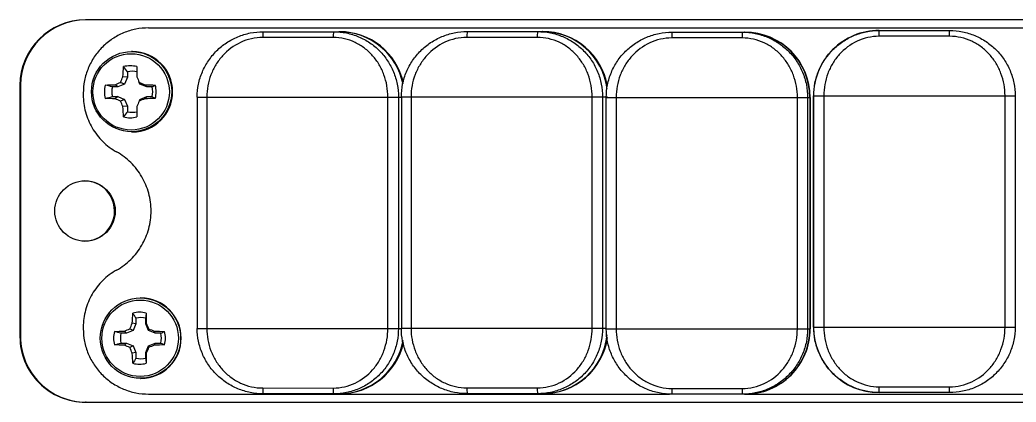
# Model space of a CAD drawing. Header units: millimetres. Extents: x -18.7 to 70.2, y -78.5 to -59.5.
# Drawn here: x -18.7 to 30.76, y -78.46 to -59.46 of the extents above; entities that cross this region are included whole.
import ezdxf

# ---------------------------------------------------------------- set-up
doc = ezdxf.new("R2010")
doc.units = ezdxf.units.MM

msp = doc.modelspace()

# ---------------------------------------------------------------- linework, layer by layer
at = {"color": 7, "linetype": 'Continuous', "lineweight": 25}
for p, q in [((-15.422, -59.462), (-15.454, -59.462)), ((66.976, -59.462), (-15.422, -59.462)), ((-3.15, -60.338), (-6.647, -60.337)), ((-6.626, -60.049), (-2.864, -60.049)), ((6.986, -60.331), (3.488, -60.331)), ((3.505, -60.042), (7.227, -60.043)), ((13.508, -60.082), (13.772, -60.071)), ((13.67, -60.071), (17.271, -60.071)), ((23.953, -59.988), (27.459, -59.988)), ((23.959, -60.276), (23.959, -59.988)), ((27.459, -60.277), (23.959, -60.276)), ((27.459, -60.277), (27.459, -59.988)), ((17.161, -60.359), (13.662, -60.359)), ((-13.118, -61.034), (-13.159, -61.034)), ((-13.368, -62.315), (-13.59, -62.294)), ((-13.368, -62.315), (-13.506, -62.651)), ((-13.368, -62.042), (-13.368, -62.315)), ((-18.672, -62.712), (-18.704, -62.712)), ((-18.704, -62.712), (-18.704, -75.212)), ((-18.672, -62.712), (-18.672, -75.212)), ((-13.84, -62.79), (-14.112, -62.79)), ((-13.84, -62.79), (-13.979, -62.685)), ((-13.506, -62.651), (-13.84, -62.79)), ((-13.506, -62.651), (-13.711, -62.567)), ((-12.744, -62.651), (-12.783, -62.567)), ((-12.409, -62.79), (-12.744, -62.651)), ((-12.409, -62.79), (-12.506, -62.685)), ((-12.138, -62.79), (-12.409, -62.79)), ((-15.561, -63.112), (-15.561, -63.189)), ((-14.112, -63.278), (-13.84, -63.278)), ((-13.84, -63.278), (-13.979, -63.383)), ((-13.84, -63.278), (-13.506, -63.417)), ((-12.744, -63.417), (-12.409, -63.278)), ((-12.409, -63.278), (-12.506, -63.383)), ((-12.409, -63.278), (-12.138, -63.278)), ((-9.901, -63.299), (-9.902, -74.799)), ((-9.901, -63.299), (0.234, -63.299)), ((-9.424, -63.299), (-9.424, -74.799)), ((-0.434, -74.799), (-0.433, -63.299)), ((0.089, -63.299), (0.089, -74.799)), ((0.234, -63.292), (0.234, -74.792)), ((0.234, -63.292), (10.474, -63.293)), ((0.715, -63.292), (0.715, -74.792)), ((9.708, -74.793), (9.709, -63.293)), ((10.227, -63.293), (10.227, -74.793)), ((20.701, -74.738), (20.702, -63.238)), ((20.702, -63.238), (30.709, -63.238)), ((20.702, -74.738), (20.702, -63.238)), ((20.709, -74.738), (20.709, -63.238)), ((21.21, -63.238), (21.209, -74.738)), ((30.209, -74.738), (30.21, -63.238)), ((30.709, -63.238), (30.709, -74.738)), ((-13.506, -63.417), (-13.711, -63.5)), ((-13.368, -63.753), (-13.59, -63.774)), ((-13.506, -63.417), (-13.368, -63.753)), ((-13.368, -63.753), (-13.368, -64.026)), ((-12.744, -63.417), (-12.783, -63.5)), ((10.409, -74.821), (10.41, -63.321)), ((10.41, -63.321), (20.534, -63.321)), ((10.901, -63.321), (10.9, -74.821)), ((19.899, -74.821), (19.9, -63.321)), ((20.408, -63.321), (20.408, -74.821)), ((20.521, -63.321), (20.52, -74.821)), ((20.534, -63.321), (20.534, -74.821)), ((-13.159, -65.034), (-13.118, -65.034)), ((-12.694, -73.285), (-12.722, -73.285)), ((-12.942, -74.566), (-13.127, -74.545)), ((-12.942, -74.566), (-13.081, -74.902)), ((-12.942, -74.293), (-12.942, -74.566)), ((-12.455, -74.566), (-12.455, -74.293)), ((-12.455, -74.566), (-12.43, -74.545)), ((-12.317, -74.902), (-12.455, -74.566)), ((-15.561, -74.735), (-15.561, -74.812)), ((-13.416, -75.041), (-13.689, -75.041)), ((-13.416, -75.041), (-13.517, -74.936)), ((-13.081, -74.902), (-13.416, -75.041)), ((-13.081, -74.902), (-13.247, -74.818)), ((-12.317, -74.902), (-12.316, -74.818)), ((-11.981, -75.041), (-12.317, -74.902)), ((-11.981, -75.041), (-12.04, -74.936)), ((-11.709, -75.041), (-11.981, -75.041)), ((-9.902, -74.799), (0.235, -74.799)), ((0.234, -74.792), (10.409, -74.793)), ((10.409, -74.821), (20.534, -74.821)), ((20.701, -74.738), (30.709, -74.738)), ((-18.672, -75.212), (-18.704, -75.212)), ((-13.689, -75.529), (-13.416, -75.529)), ((-13.416, -75.529), (-13.517, -75.634)), ((-13.416, -75.529), (-13.081, -75.668)), ((-13.081, -75.668), (-13.247, -75.751)), ((-13.081, -75.668), (-12.942, -76.004)), ((-12.455, -76.004), (-12.317, -75.668)), ((-12.317, -75.668), (-11.981, -75.529)), ((-12.317, -75.668), (-12.316, -75.751)), ((-11.981, -75.529), (-12.04, -75.634)), ((-11.981, -75.529), (-11.709, -75.529)), ((-12.942, -76.004), (-13.127, -76.025)), ((-12.942, -76.004), (-12.942, -76.277)), ((-12.455, -76.004), (-12.43, -76.025)), ((-12.455, -76.277), (-12.455, -76.004)), ((-12.722, -77.285), (-12.694, -77.285)), ((-6.648, -77.76), (-3.151, -77.761)), ((-2.865, -78.049), (-6.627, -78.049)), ((3.488, -77.754), (6.985, -77.754)), ((7.257, -78.043), (3.505, -78.042)), ((13.771, -78.071), (13.413, -78.051)), ((13.661, -77.782), (17.161, -77.782)), ((17.284, -78.071), (13.669, -78.071)), ((27.458, -77.988), (23.952, -77.988)), ((23.958, -77.7), (27.458, -77.7)), ((23.958, -77.988), (23.958, -77.7)), ((27.458, -77.988), (27.458, -77.7)), ((-15.422, -78.462), (-15.454, -78.462)), ((-15.454, -78.462), (66.943, -78.462)), ((-15.422, -78.462), (66.976, -78.462))]:
    msp.add_line(p, q, dxfattribs=at)
for centre, radius in [((-13.158, -63.027), 1.993), ((-13.182, -63.04), 1.897), ((-15.472, -68.962), 1.5), ((-12.721, -75.282), 1.997), ((-12.737, -75.288), 1.901)]:
    msp.add_circle(centre, radius, dxfattribs=at)
for centre, radius, start, end in [((-15.454, -62.712), 3.25, 90.0008, 180.0007), ((-15.422, -62.712), 3.25, 90.0008, 180.0007), ((-5.346, -60.285), 1.302, 169.5601, 182.3161), ((-1.85, -60.285), 1.302, 169.5601, 182.3161), ((-2.865, -63.297), 3.248, 11.5154, 89.9751), ((-2.829, -63.297), 3.248, 12.8151, 89.9755), ((5.028, -60.278), 1.541, 171.1995, 181.9621), ((8.525, -60.278), 1.541, 171.1995, 181.9621), ((7.226, -63.291), 3.249, 6.8781, 89.977), ((7.256, -63.291), 3.248, 9.3749, 89.9812), ((17.021, -60.306), 3.36, 175.9809, 180.9036), ((20.521, -60.306), 3.36, 175.9809, 180.9036), ((17.271, -63.321), 3.25, 359.994, 89.9931), ((17.285, -63.321), 3.25, 359.994, 89.9931), ((23.952, -63.238), 3.25, 89.9978, 179.9978), ((23.952, -63.238), 3.25, 89.9978, 179.9978), ((-13.125, -63.034), 2, 270.2159, 89.7819), ((-13.223, -63.022), 1.279, 75.0267, 104.9733), ((-13.125, -63.024), 1.012, 76.1146, 103.8854), ((-13.211, -63.034), 1.297, 165.1681, 194.8319), ((-13.115, -63.034), 1.026, 166.246, 193.754), ((-13.134, -63.034), 1.026, 346.246, 13.754), ((-13.236, -63.034), 1.297, 345.1681, 14.8319), ((-13.223, -63.046), 1.279, 255.0267, 284.9733), ((-13.125, -63.043), 1.012, 256.1146, 283.8854), ((-15.504, -68.962), 1.5, 270.0012, 90.0213), ((-12.698, -75.285), 2, 270.0984, 89.8994), ((-12.766, -75.279), 1.286, 75.0653, 104.9347), ((-12.699, -75.28), 1.017, 76.1505, 103.8495), ((-12.76, -75.285), 1.294, 165.1297, 194.8703), ((-12.694, -75.285), 1.024, 166.2104, 193.7896), ((-12.703, -75.285), 1.024, 346.2104, 13.7896), ((-12.771, -75.285), 1.294, 345.1297, 14.8703), ((7.225, -74.794), 3.249, 270.0153, 354.2936), ((17.27, -74.821), 3.25, 270.0017, 0.0025), ((17.284, -74.821), 3.25, 270.0017, 0.0025), ((23.952, -74.738), 3.25, 179.9978, 269.9978), ((-15.454, -75.212), 3.25, 179.9992, 269.9993), ((-15.422, -75.212), 3.25, 179.9992, 269.9993), ((-2.866, -74.801), 3.248, 270.0209, 349.393), ((-2.83, -74.802), 3.248, 270.0202, 347.5031), ((7.256, -74.794), 3.248, 270.0147, 351.783), ((-12.766, -75.29), 1.286, 255.0653, 284.9347), ((-12.699, -75.289), 1.017, 256.1505, 283.8495), ((-5.347, -77.813), 1.302, 177.6796, 190.4356), ((-1.851, -77.813), 1.302, 177.6796, 190.4356), ((5.027, -77.807), 1.541, 178.0335, 188.7962), ((8.525, -77.807), 1.541, 178.0335, 188.7962), ((17.021, -77.836), 3.36, 179.092, 184.0147), ((20.52, -77.836), 3.36, 179.092, 184.0147)]:
    msp.add_arc(centre, radius, start, end, dxfattribs=at)
for points, knots in [([(-12.317, -59.862), (-12.531, -59.862), (-12.742, -59.883), (-13.156, -59.965), (-13.362, -60.027), (-13.754, -60.19), (-13.94, -60.29), (-14.292, -60.525), (-14.459, -60.663), (-14.758, -60.962), (-14.892, -61.126), (-15.129, -61.481), (-15.23, -61.67), (-15.392, -62.06), (-15.454, -62.265), (-15.538, -62.685), (-15.559, -62.897), (-15.559, -63.112)], [0, 0, 0, 0, 0.125, 0.125, 0.25, 0.25, 0.375, 0.375, 0.5, 0.5, 0.625, 0.625, 0.75, 0.75, 0.875, 0.875, 1, 1, 1, 1]), ([(-12.317, -59.862), (-8.703, -59.862), (-1.475, -59.862), (9.385, -59.862), (20.25, -59.862), (31.119, -59.862), (41.984, -59.862), (49.497, -59.862), (53.382, -59.862), (53.652, -59.862)], [0, 0, 0, 0, 0.164615, 0.329229, 0.493844, 0.658459, 0.823074, 0.987688, 1, 1, 1, 1]), ([(-9.901, -63.299), (-9.901, -63.082), (-9.879, -62.87), (-9.794, -62.452), (-9.73, -62.244), (-9.564, -61.852), (-9.462, -61.666), (-9.223, -61.313), (-9.086, -61.149), (-8.786, -60.852), (-8.621, -60.717), (-8.265, -60.481), (-8.078, -60.381), (-7.685, -60.218), (-7.478, -60.155), (-7.056, -60.07), (-6.843, -60.049), (-6.626, -60.049)], [0, 0, 0, 0, 0.125, 0.125, 0.25, 0.25, 0.375, 0.375, 0.5, 0.5, 0.625, 0.625, 0.75, 0.75, 0.875, 0.875, 1, 1, 1, 1]), ([(-6.647, -60.337), (-6.838, -60.337), (-7.026, -60.359), (-7.397, -60.442), (-7.577, -60.504), (-8.084, -60.739), (-8.39, -60.968), (-8.763, -61.378), (-8.876, -61.529), (-9.071, -61.847), (-9.153, -62.015), (-9.287, -62.366), (-9.339, -62.55), (-9.407, -62.92), (-9.424, -63.108), (-9.424, -63.299)], [0, 0, 0, 0, 0.125, 0.125, 0.25, 0.25, 0.5, 0.5, 0.625, 0.625, 0.75, 0.75, 0.875, 0.875, 1, 1, 1, 1]), ([(-0.433, -63.299), (-0.433, -63.108), (-0.45, -62.919), (-0.516, -62.547), (-0.565, -62.363), (-0.694, -62.014), (-0.773, -61.847), (-0.961, -61.528), (-1.07, -61.378), (-1.311, -61.104), (-1.446, -60.979), (-1.739, -60.756), (-1.896, -60.661), (-2.23, -60.503), (-2.409, -60.441), (-2.773, -60.359), (-2.959, -60.338), (-3.15, -60.338)], [0, 0, 0, 0, 0.125, 0.125, 0.25, 0.25, 0.375, 0.375, 0.5, 0.5, 0.625, 0.625, 0.75, 0.75, 0.875, 0.875, 1, 1, 1, 1]), ([(-3.13, -60.049), (-2.914, -60.049), (-2.702, -60.071), (-2.286, -60.154), (-2.08, -60.217), (-1.691, -60.381), (-1.507, -60.481), (-1.158, -60.717), (-0.996, -60.852), (-0.703, -61.149), (-0.57, -61.312), (-0.336, -61.665), (-0.238, -61.851), (-0.078, -62.242), (-0.015, -62.448), (0.068, -62.869), (0.089, -63.083), (0.089, -63.299)], [0, 0, 0, 0, 0.125, 0.125, 0.25, 0.25, 0.375, 0.375, 0.5, 0.5, 0.625, 0.625, 0.75, 0.75, 0.875, 0.875, 1, 1, 1, 1]), ([(0.235, -63.292), (0.235, -63.076), (0.256, -62.863), (0.341, -62.445), (0.405, -62.238), (0.571, -61.845), (0.672, -61.659), (0.911, -61.307), (1.048, -61.142), (1.347, -60.845), (1.512, -60.711), (1.868, -60.474), (2.055, -60.375), (2.447, -60.212), (2.654, -60.148), (3.075, -60.064), (3.289, -60.042), (3.505, -60.042)], [0, 0, 0, 0, 0.125, 0.125, 0.25, 0.25, 0.375, 0.375, 0.5, 0.5, 0.625, 0.625, 0.75, 0.75, 0.875, 0.875, 1, 1, 1, 1]), ([(3.488, -60.331), (3.297, -60.331), (3.109, -60.352), (2.738, -60.435), (2.558, -60.498), (2.052, -60.733), (1.747, -60.961), (1.374, -61.372), (1.261, -61.523), (1.067, -61.841), (0.985, -62.008), (0.851, -62.359), (0.8, -62.543), (0.732, -62.913), (0.715, -63.101), (0.715, -63.292)], [0, 0, 0, 0, 0.125, 0.125, 0.25, 0.25, 0.5, 0.5, 0.625, 0.625, 0.75, 0.75, 0.875, 0.875, 1, 1, 1, 1]), ([(9.709, -63.293), (9.709, -63.102), (9.692, -62.913), (9.626, -62.541), (9.576, -62.357), (9.447, -62.008), (9.368, -61.841), (9.179, -61.522), (9.07, -61.372), (8.828, -61.098), (8.693, -60.972), (8.399, -60.75), (8.242, -60.654), (7.907, -60.497), (7.728, -60.435), (7.364, -60.352), (7.177, -60.331), (6.986, -60.331)], [0, 0, 0, 0, 0.125, 0.125, 0.25, 0.25, 0.375, 0.375, 0.5, 0.5, 0.625, 0.625, 0.75, 0.75, 0.875, 0.875, 1, 1, 1, 1]), ([(7.003, -60.043), (7.219, -60.043), (7.432, -60.064), (7.848, -60.148), (8.054, -60.211), (8.444, -60.375), (8.628, -60.474), (8.977, -60.71), (9.14, -60.845), (9.434, -61.142), (9.567, -61.306), (9.801, -61.659), (9.899, -61.845), (10.06, -62.235), (10.123, -62.442), (10.206, -62.863), (10.227, -63.076), (10.227, -63.293)], [0, 0, 0, 0, 0.125, 0.125, 0.25, 0.25, 0.375, 0.375, 0.5, 0.5, 0.625, 0.625, 0.75, 0.75, 0.875, 0.875, 1, 1, 1, 1]), ([(10.41, -63.321), (10.41, -63.104), (10.431, -62.891), (10.515, -62.473), (10.579, -62.266), (10.744, -61.873), (10.844, -61.687), (11.082, -61.335), (11.218, -61.171), (11.516, -60.874), (11.68, -60.739), (12.035, -60.503), (12.221, -60.403), (12.612, -60.24), (12.819, -60.177), (13.24, -60.092), (13.453, -60.071), (13.67, -60.071)], [0, 0, 0, 0, 0.125, 0.125, 0.25, 0.25, 0.375, 0.375, 0.5, 0.5, 0.625, 0.625, 0.75, 0.75, 0.875, 0.875, 1, 1, 1, 1]), ([(17.169, -60.071), (17.386, -60.071), (17.598, -60.092), (18.015, -60.176), (18.222, -60.239), (18.613, -60.403), (18.799, -60.503), (19.149, -60.738), (19.313, -60.874), (19.609, -61.171), (19.743, -61.334), (19.978, -61.687), (20.078, -61.873), (20.24, -62.263), (20.303, -62.47), (20.387, -62.891), (20.408, -63.104), (20.408, -63.321)], [0, 0, 0, 0, 0.125, 0.125, 0.25, 0.25, 0.375, 0.375, 0.5, 0.5, 0.625, 0.625, 0.75, 0.75, 0.875, 0.875, 1, 1, 1, 1]), ([(20.709, -63.238), (20.709, -63.021), (20.731, -62.809), (20.814, -62.391), (20.878, -62.183), (21.041, -61.791), (21.141, -61.605), (21.377, -61.252), (21.513, -61.088), (21.81, -60.791), (21.973, -60.656), (22.326, -60.42), (22.512, -60.32), (22.902, -60.157), (23.108, -60.094), (23.529, -60.009), (23.742, -59.988), (23.959, -59.988)], [0, 0, 0, 0, 0.125, 0.125, 0.25, 0.25, 0.375, 0.375, 0.5, 0.5, 0.625, 0.625, 0.75, 0.75, 0.875, 0.875, 1, 1, 1, 1]), ([(23.959, -60.276), (23.768, -60.276), (23.58, -60.298), (23.211, -60.381), (23.031, -60.443), (22.528, -60.678), (22.227, -60.907), (21.859, -61.317), (21.747, -61.468), (21.556, -61.787), (21.475, -61.954), (21.344, -62.305), (21.293, -62.489), (21.227, -62.859), (21.21, -63.047), (21.21, -63.238)], [0, 0, 0, 0, 0.125, 0.125, 0.25, 0.25, 0.5, 0.5, 0.625, 0.625, 0.75, 0.75, 0.875, 0.875, 1, 1, 1, 1]), ([(27.459, -59.988), (27.675, -59.988), (27.888, -60.01), (28.306, -60.093), (28.513, -60.157), (28.905, -60.32), (29.091, -60.42), (29.443, -60.656), (29.608, -60.791), (29.905, -61.088), (30.04, -61.251), (30.277, -61.604), (30.376, -61.79), (30.54, -62.181), (30.603, -62.387), (30.688, -62.808), (30.709, -63.022), (30.709, -63.238)], [0, 0, 0, 0, 0.125, 0.125, 0.25, 0.25, 0.375, 0.375, 0.5, 0.5, 0.625, 0.625, 0.75, 0.75, 0.875, 0.875, 1, 1, 1, 1]), ([(30.21, -63.238), (30.21, -63.047), (30.193, -62.859), (30.125, -62.486), (30.075, -62.302), (29.943, -61.953), (29.863, -61.786), (29.671, -61.467), (29.56, -61.317), (29.314, -61.044), (29.178, -60.918), (28.88, -60.695), (28.722, -60.6), (28.384, -60.442), (28.204, -60.38), (27.838, -60.298), (27.651, -60.277), (27.459, -60.277)], [0, 0, 0, 0, 0.125, 0.125, 0.25, 0.25, 0.375, 0.375, 0.5, 0.5, 0.625, 0.625, 0.75, 0.75, 0.875, 0.875, 1, 1, 1, 1]), ([(13.662, -60.359), (13.47, -60.359), (13.282, -60.381), (12.913, -60.464), (12.733, -60.526), (12.228, -60.761), (11.925, -60.989), (11.555, -61.4), (11.443, -61.551), (11.25, -61.869), (11.169, -62.037), (11.036, -62.388), (10.985, -62.572), (10.918, -62.942), (10.901, -63.13), (10.901, -63.321)], [0, 0, 0, 0, 0.125, 0.125, 0.25, 0.25, 0.5, 0.5, 0.625, 0.625, 0.75, 0.75, 0.875, 0.875, 1, 1, 1, 1]), ([(19.9, -63.321), (19.9, -63.13), (19.883, -62.941), (19.816, -62.569), (19.766, -62.385), (19.636, -62.036), (19.556, -61.869), (19.365, -61.55), (19.255, -61.4), (19.011, -61.126), (18.875, -61.001), (18.579, -60.778), (18.421, -60.683), (18.085, -60.525), (17.905, -60.463), (17.54, -60.381), (17.353, -60.359), (17.161, -60.359)], [0, 0, 0, 0, 0.125, 0.125, 0.25, 0.25, 0.375, 0.375, 0.5, 0.5, 0.625, 0.625, 0.75, 0.75, 0.875, 0.875, 1, 1, 1, 1]), ([(-15.56, -63.189), (-15.56, -63.478), (-15.522, -63.761), (-15.41, -64.175), (-15.363, -64.313), (-15.252, -64.578), (-15.189, -64.705), (-14.974, -65.075), (-14.795, -65.305), (-14.389, -65.706), (-14.16, -65.879), (-13.909, -66.021)], [0, 0, 0, 0, 0.25, 0.25, 0.375, 0.375, 0.5, 0.5, 0.75, 0.75, 1, 1, 1, 1]), ([(-13.909, -71.903), (-13.648, -71.755), (-13.412, -71.577), (-13.095, -71.264), (-12.995, -71.152), (-12.812, -70.917), (-12.729, -70.794), (-12.506, -70.41), (-12.389, -70.131), (-12.273, -69.701), (-12.244, -69.556), (-12.204, -69.262), (-12.194, -69.111), (-12.194, -68.664), (-12.233, -68.37), (-12.388, -67.793), (-12.504, -67.517), (-12.802, -67.005), (-12.988, -66.765), (-13.408, -66.35), (-13.648, -66.168), (-13.909, -66.021)], [0, 0, 0, 0, 0.125, 0.125, 0.1875, 0.1875, 0.25, 0.25, 0.375, 0.375, 0.4375, 0.4375, 0.5, 0.5, 0.625, 0.625, 0.75, 0.75, 0.875, 0.875, 1, 1, 1, 1]), ([(-13.909, -71.903), (-14.16, -72.044), (-14.387, -72.216), (-14.693, -72.517), (-14.789, -72.626), (-14.965, -72.852), (-15.044, -72.97), (-15.26, -73.34), (-15.372, -73.609), (-15.521, -74.16), (-15.56, -74.446), (-15.56, -74.735)], [0, 0, 0, 0, 0.25, 0.25, 0.375, 0.375, 0.5, 0.5, 0.75, 0.75, 1, 1, 1, 1]), ([(-15.559, -74.812), (-15.559, -75.026), (-15.538, -75.238), (-15.456, -75.653), (-15.393, -75.859), (-15.231, -76.253), (-15.131, -76.439), (-14.897, -76.792), (-14.76, -76.96), (-14.461, -77.259), (-14.298, -77.394), (-13.944, -77.632), (-13.755, -77.733), (-13.366, -77.895), (-13.162, -77.957), (-12.743, -78.041), (-12.531, -78.062), (-12.317, -78.062)], [0, 0, 0, 0, 0.125, 0.125, 0.25, 0.25, 0.375, 0.375, 0.5, 0.5, 0.625, 0.625, 0.75, 0.75, 0.875, 0.875, 1, 1, 1, 1]), ([(-6.627, -78.049), (-6.843, -78.049), (-7.056, -78.027), (-7.475, -77.944), (-7.683, -77.88), (-8.078, -77.717), (-8.265, -77.617), (-8.62, -77.381), (-8.786, -77.246), (-9.086, -76.949), (-9.223, -76.786), (-9.463, -76.433), (-9.564, -76.247), (-9.729, -75.856), (-9.794, -75.65), (-9.879, -75.229), (-9.901, -75.015), (-9.901, -74.799)], [0, 0, 0, 0, 0.125, 0.125, 0.25, 0.25, 0.375, 0.375, 0.5, 0.5, 0.625, 0.625, 0.75, 0.75, 0.875, 0.875, 1, 1, 1, 1]), ([(-9.424, -74.799), (-9.424, -74.99), (-9.407, -75.179), (-9.338, -75.551), (-9.287, -75.735), (-9.153, -76.084), (-9.071, -76.251), (-8.876, -76.57), (-8.763, -76.72), (-8.514, -76.993), (-8.376, -77.119), (-8.075, -77.342), (-7.915, -77.437), (-7.575, -77.595), (-7.393, -77.657), (-7.026, -77.739), (-6.839, -77.76), (-6.648, -77.76)], [0, 0, 0, 0, 0.125, 0.125, 0.25, 0.25, 0.375, 0.375, 0.5, 0.5, 0.625, 0.625, 0.75, 0.75, 0.875, 0.875, 1, 1, 1, 1]), ([(-3.151, -77.761), (-2.96, -77.761), (-2.773, -77.739), (-2.406, -77.656), (-2.228, -77.594), (-1.73, -77.359), (-1.432, -77.13), (-1.07, -76.72), (-0.961, -76.569), (-0.773, -76.25), (-0.694, -76.083), (-0.565, -75.732), (-0.515, -75.548), (-0.45, -75.178), (-0.434, -74.99), (-0.434, -74.799)], [0, 0, 0, 0, 0.125, 0.125, 0.25, 0.25, 0.5, 0.5, 0.625, 0.625, 0.75, 0.75, 0.875, 0.875, 1, 1, 1, 1]), ([(0.089, -74.799), (0.089, -75.016), (0.067, -75.228), (-0.015, -75.646), (-0.077, -75.854), (-0.238, -76.246), (-0.337, -76.432), (-0.569, -76.785), (-0.703, -76.949), (-0.996, -77.246), (-1.157, -77.381), (-1.507, -77.617), (-1.691, -77.717), (-2.078, -77.88), (-2.283, -77.943), (-2.701, -78.028), (-2.914, -78.049), (-3.131, -78.049)], [0, 0, 0, 0, 0.125, 0.125, 0.25, 0.25, 0.375, 0.375, 0.5, 0.5, 0.625, 0.625, 0.75, 0.75, 0.875, 0.875, 1, 1, 1, 1]), ([(3.505, -78.042), (3.288, -78.042), (3.076, -78.021), (2.657, -77.937), (2.449, -77.874), (2.055, -77.711), (1.868, -77.611), (1.513, -77.375), (1.347, -77.24), (1.047, -76.943), (0.911, -76.779), (0.672, -76.426), (0.571, -76.24), (0.406, -75.85), (0.341, -75.643), (0.256, -75.222), (0.234, -75.009), (0.234, -74.792)], [0, 0, 0, 0, 0.125, 0.125, 0.25, 0.25, 0.375, 0.375, 0.5, 0.5, 0.625, 0.625, 0.75, 0.75, 0.875, 0.875, 1, 1, 1, 1]), ([(0.715, -74.792), (0.715, -74.983), (0.732, -75.172), (0.8, -75.544), (0.852, -75.728), (0.985, -76.077), (1.067, -76.244), (1.262, -76.563), (1.374, -76.713), (1.622, -76.987), (1.76, -77.113), (2.061, -77.336), (2.221, -77.431), (2.56, -77.588), (2.742, -77.65), (3.109, -77.733), (3.296, -77.754), (3.488, -77.754)], [0, 0, 0, 0, 0.125, 0.125, 0.25, 0.25, 0.375, 0.375, 0.5, 0.5, 0.625, 0.625, 0.75, 0.75, 0.875, 0.875, 1, 1, 1, 1]), ([(6.985, -77.754), (7.176, -77.754), (7.364, -77.733), (7.731, -77.65), (7.909, -77.587), (8.408, -77.352), (8.706, -77.124), (9.07, -76.713), (9.179, -76.562), (9.368, -76.244), (9.447, -76.077), (9.576, -75.726), (9.626, -75.542), (9.691, -75.172), (9.708, -74.984), (9.708, -74.793)], [0, 0, 0, 0, 0.125, 0.125, 0.25, 0.25, 0.5, 0.5, 0.625, 0.625, 0.75, 0.75, 0.875, 0.875, 1, 1, 1, 1]), ([(10.227, -74.793), (10.227, -75.009), (10.206, -75.222), (10.123, -75.64), (10.061, -75.847), (9.899, -76.24), (9.8, -76.426), (9.567, -76.778), (9.433, -76.943), (9.139, -77.24), (8.978, -77.374), (8.628, -77.611), (8.444, -77.71), (8.056, -77.873), (7.851, -77.937), (7.432, -78.021), (7.219, -78.043), (7.002, -78.043)], [0, 0, 0, 0, 0.125, 0.125, 0.25, 0.25, 0.375, 0.375, 0.5, 0.5, 0.625, 0.625, 0.75, 0.75, 0.875, 0.875, 1, 1, 1, 1]), ([(13.669, -78.071), (13.453, -78.071), (13.24, -78.049), (12.822, -77.966), (12.614, -77.902), (12.221, -77.739), (12.034, -77.639), (11.681, -77.403), (11.516, -77.268), (11.218, -76.971), (11.082, -76.808), (10.844, -76.454), (10.744, -76.269), (10.58, -75.878), (10.516, -75.671), (10.431, -75.251), (10.409, -75.037), (10.409, -74.821)], [0, 0, 0, 0, 0.125, 0.125, 0.25, 0.25, 0.375, 0.375, 0.5, 0.5, 0.625, 0.625, 0.75, 0.75, 0.875, 0.875, 1, 1, 1, 1]), ([(10.9, -74.821), (10.9, -75.012), (10.918, -75.2), (10.985, -75.573), (11.037, -75.757), (11.169, -76.106), (11.25, -76.273), (11.443, -76.592), (11.554, -76.742), (11.801, -77.015), (11.939, -77.141), (12.238, -77.364), (12.397, -77.459), (12.735, -77.617), (12.916, -77.679), (13.283, -77.761), (13.47, -77.782), (13.661, -77.782)], [0, 0, 0, 0, 0.125, 0.125, 0.25, 0.25, 0.375, 0.375, 0.5, 0.5, 0.625, 0.625, 0.75, 0.75, 0.875, 0.875, 1, 1, 1, 1]), ([(17.161, -77.782), (17.352, -77.782), (17.54, -77.761), (17.908, -77.678), (18.087, -77.616), (18.588, -77.381), (18.888, -77.152), (19.255, -76.741), (19.365, -76.591), (19.555, -76.272), (19.635, -76.105), (19.766, -75.754), (19.816, -75.57), (19.882, -75.2), (19.899, -75.012), (19.899, -74.821)], [0, 0, 0, 0, 0.125, 0.125, 0.25, 0.25, 0.5, 0.5, 0.625, 0.625, 0.75, 0.75, 0.875, 0.875, 1, 1, 1, 1]), ([(20.408, -74.821), (20.408, -75.038), (20.386, -75.25), (20.303, -75.668), (20.24, -75.876), (20.077, -76.268), (19.978, -76.454), (19.743, -76.807), (19.608, -76.971), (19.313, -77.268), (19.15, -77.402), (18.798, -77.639), (18.613, -77.739), (18.225, -77.901), (18.018, -77.965), (17.598, -78.049), (17.385, -78.071), (17.169, -78.071)], [0, 0, 0, 0, 0.125, 0.125, 0.25, 0.25, 0.375, 0.375, 0.5, 0.5, 0.625, 0.625, 0.75, 0.75, 0.875, 0.875, 1, 1, 1, 1]), ([(23.958, -77.988), (23.741, -77.988), (23.529, -77.967), (23.111, -77.883), (22.904, -77.82), (22.512, -77.656), (22.326, -77.556), (21.974, -77.32), (21.809, -77.185), (21.513, -76.888), (21.378, -76.725), (21.141, -76.372), (21.041, -76.186), (20.878, -75.795), (20.815, -75.589), (20.73, -75.168), (20.709, -74.954), (20.709, -74.738)], [0, 0, 0, 0, 0.125, 0.125, 0.25, 0.25, 0.375, 0.375, 0.5, 0.5, 0.625, 0.625, 0.75, 0.75, 0.875, 0.875, 1, 1, 1, 1]), ([(21.209, -74.738), (21.209, -74.929), (21.226, -75.118), (21.294, -75.49), (21.344, -75.674), (21.475, -76.023), (21.556, -76.19), (21.748, -76.509), (21.858, -76.659), (22.104, -76.933), (22.24, -77.058), (22.538, -77.281), (22.696, -77.376), (23.033, -77.534), (23.214, -77.596), (23.58, -77.678), (23.767, -77.7), (23.958, -77.7)], [0, 0, 0, 0, 0.125, 0.125, 0.25, 0.25, 0.375, 0.375, 0.5, 0.5, 0.625, 0.625, 0.75, 0.75, 0.875, 0.875, 1, 1, 1, 1]), ([(27.458, -77.7), (27.65, -77.7), (27.838, -77.678), (28.207, -77.595), (28.386, -77.533), (28.89, -77.298), (29.191, -77.069), (29.56, -76.659), (29.671, -76.508), (29.863, -76.19), (29.943, -76.022), (30.075, -75.671), (30.125, -75.487), (30.192, -75.117), (30.209, -74.929), (30.209, -74.738)], [0, 0, 0, 0, 0.125, 0.125, 0.25, 0.25, 0.5, 0.5, 0.625, 0.625, 0.75, 0.75, 0.875, 0.875, 1, 1, 1, 1]), ([(30.709, -74.738), (30.709, -74.955), (30.687, -75.167), (30.604, -75.585), (30.54, -75.793), (30.376, -76.185), (30.276, -76.372), (30.04, -76.724), (29.904, -76.888), (29.607, -77.185), (29.444, -77.32), (29.091, -77.556), (28.905, -77.656), (28.515, -77.819), (28.309, -77.882), (27.888, -77.967), (27.675, -77.988), (27.458, -77.988)], [0, 0, 0, 0, 0.125, 0.125, 0.25, 0.25, 0.375, 0.375, 0.5, 0.5, 0.625, 0.625, 0.75, 0.75, 0.875, 0.875, 1, 1, 1, 1]), ([(-12.317, -78.062), (-8.703, -78.062), (-1.475, -78.062), (7.153, -78.062), (12.165, -78.062), (13.555, -78.062)], [0, 0, 0, 0, 0.419507, 0.839014, 1, 1, 1, 1]), ([(17.397, -78.062), (18.349, -78.062), (22.921, -78.062), (28.342, -78.062), (32.809, -78.062), (33.654, -78.062)], [0, 0, 0, 0, 0.175551, 0.844022, 1, 1, 1, 1])]:
    msp.add_open_spline(points, degree=3, knots=knots, dxfattribs=at)
for points in [[(-13.59, -62.294), (-13.581, -62.118), (-13.569, -61.949), (-13.554, -61.786)], [(-13.368, -62.042), (-13.43, -61.957), (-13.492, -61.871), (-13.554, -61.786)], [(-12.893, -61.786), (-12.894, -61.949), (-12.894, -62.118), (-12.895, -62.294)], [(-13.711, -62.567), (-13.671, -62.475), (-13.631, -62.384), (-13.59, -62.294)], [(-12.895, -62.294), (-12.858, -62.384), (-12.82, -62.475), (-12.783, -62.567)], [(-14.465, -62.702), (-14.311, -62.695), (-14.149, -62.689), (-13.979, -62.685)], [(-14.112, -62.79), (-14.23, -62.76), (-14.347, -62.731), (-14.465, -62.702)], [(-13.979, -62.685), (-13.891, -62.645), (-13.802, -62.606), (-13.711, -62.567)], [(-12.783, -62.567), (-12.69, -62.606), (-12.598, -62.645), (-12.506, -62.685)], [(-12.506, -62.685), (-12.326, -62.689), (-12.152, -62.695), (-11.982, -62.702)], [(-12.138, -62.79), (-12.085, -62.76), (-12.033, -62.731), (-11.982, -62.702)], [(-14.465, -63.366), (-14.347, -63.337), (-14.23, -63.307), (-14.112, -63.278)], [(-12.138, -63.278), (-12.085, -63.307), (-12.033, -63.337), (-11.982, -63.366)], [(-13.979, -63.383), (-14.149, -63.379), (-14.311, -63.373), (-14.465, -63.366)], [(-13.711, -63.5), (-13.802, -63.461), (-13.891, -63.422), (-13.979, -63.383)], [(-13.59, -63.774), (-13.631, -63.683), (-13.671, -63.592), (-13.711, -63.5)], [(-13.554, -64.282), (-13.569, -64.119), (-13.581, -63.949), (-13.59, -63.774)], [(-12.783, -63.5), (-12.82, -63.592), (-12.858, -63.683), (-12.895, -63.774)], [(-12.895, -63.774), (-12.894, -63.949), (-12.894, -64.119), (-12.893, -64.282)], [(-12.506, -63.383), (-12.598, -63.422), (-12.69, -63.461), (-12.783, -63.5)], [(-11.982, -63.366), (-12.152, -63.373), (-12.326, -63.379), (-12.506, -63.383)], [(-13.368, -64.026), (-13.43, -64.111), (-13.492, -64.196), (-13.554, -64.282)], [(-13.127, -74.545), (-13.119, -74.369), (-13.109, -74.2), (-13.097, -74.037)], [(-12.942, -74.293), (-12.994, -74.207), (-13.045, -74.122), (-13.097, -74.037)], [(-12.434, -74.037), (-12.441, -74.122), (-12.448, -74.207), (-12.455, -74.293)], [(-12.434, -74.037), (-12.432, -74.2), (-12.431, -74.369), (-12.43, -74.545)], [(-13.247, -74.818), (-13.207, -74.726), (-13.167, -74.635), (-13.127, -74.545)], [(-12.43, -74.545), (-12.392, -74.635), (-12.354, -74.726), (-12.316, -74.818)], [(-14.011, -74.953), (-13.854, -74.946), (-13.689, -74.94), (-13.517, -74.936)], [(-13.689, -75.041), (-13.796, -75.011), (-13.903, -74.982), (-14.011, -74.953)], [(-13.517, -74.936), (-13.428, -74.896), (-13.338, -74.857), (-13.247, -74.818)], [(-12.316, -74.818), (-12.223, -74.857), (-12.132, -74.896), (-12.04, -74.936)], [(-12.04, -74.936), (-11.862, -74.94), (-11.688, -74.946), (-11.52, -74.953)], [(-11.709, -75.041), (-11.646, -75.011), (-11.583, -74.982), (-11.52, -74.953)], [(-14.011, -75.617), (-13.903, -75.587), (-13.796, -75.558), (-13.689, -75.529)], [(-13.517, -75.634), (-13.689, -75.63), (-13.854, -75.624), (-14.011, -75.617)], [(-13.247, -75.751), (-13.338, -75.712), (-13.428, -75.673), (-13.517, -75.634)], [(-12.04, -75.634), (-12.132, -75.673), (-12.223, -75.712), (-12.316, -75.751)], [(-11.52, -75.617), (-11.688, -75.624), (-11.862, -75.63), (-12.04, -75.634)], [(-11.709, -75.529), (-11.646, -75.558), (-11.583, -75.587), (-11.52, -75.617)], [(-13.127, -76.025), (-13.167, -75.934), (-13.207, -75.843), (-13.247, -75.751)], [(-13.097, -76.533), (-13.109, -76.37), (-13.119, -76.2), (-13.127, -76.025)], [(-12.43, -76.025), (-12.431, -76.2), (-12.432, -76.37), (-12.434, -76.533)], [(-12.316, -75.751), (-12.354, -75.843), (-12.392, -75.934), (-12.43, -76.025)], [(-12.942, -76.277), (-12.994, -76.362), (-13.045, -76.447), (-13.097, -76.533)], [(-12.455, -76.277), (-12.448, -76.362), (-12.441, -76.447), (-12.434, -76.533)]]:
    msp.add_open_spline(points, degree=3, dxfattribs=at)

doc.saveas('drawing.dxf')
